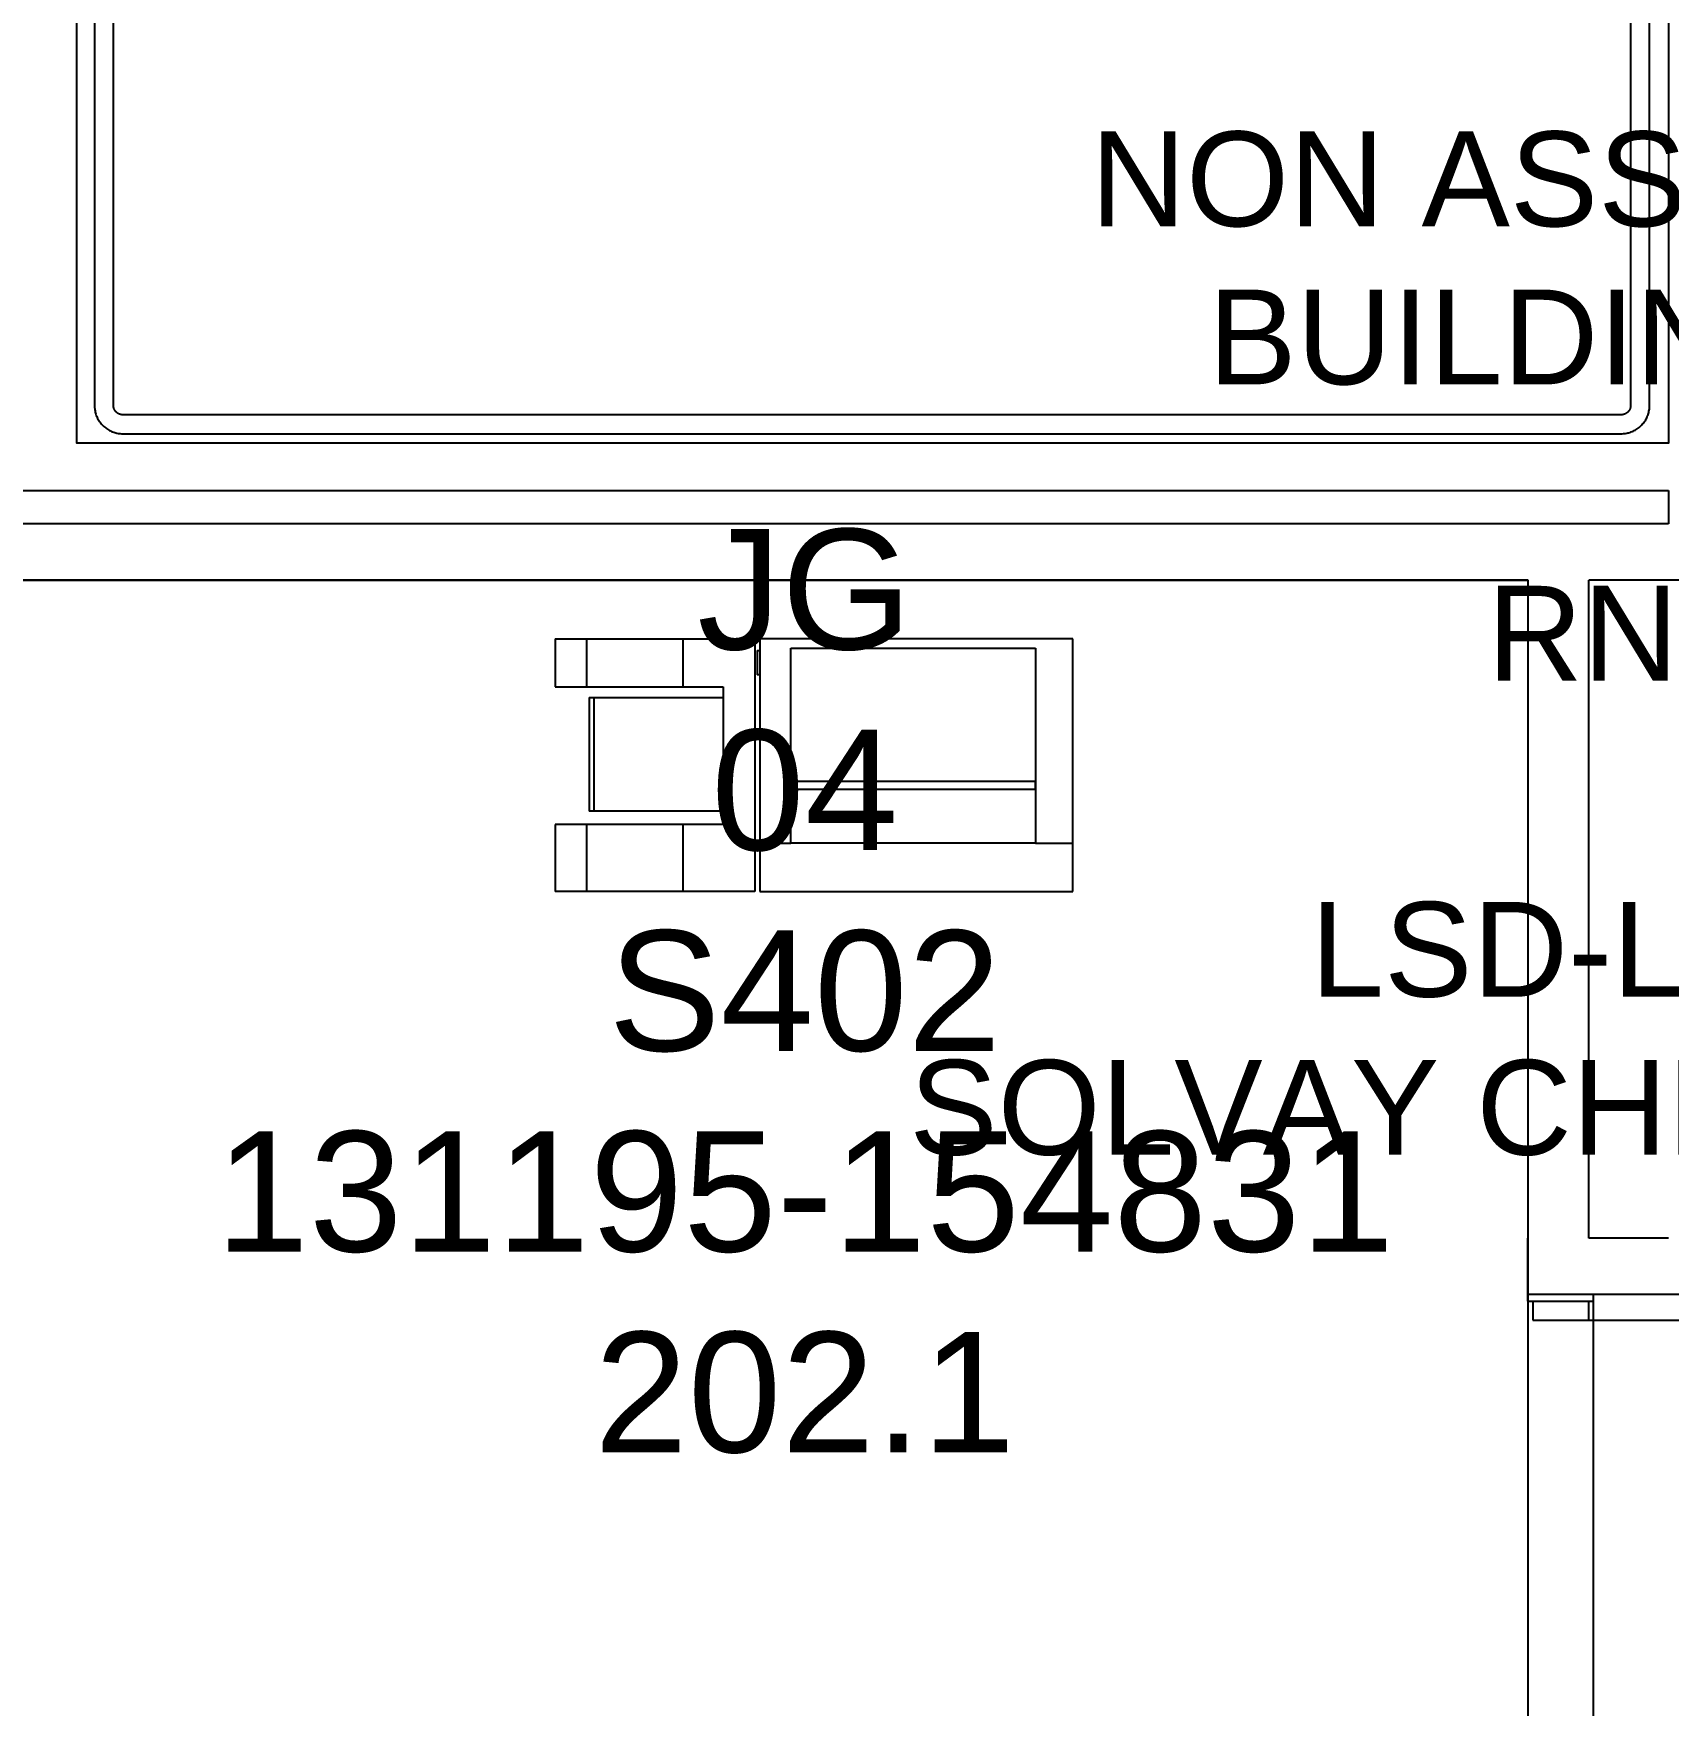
# Model space of a CAD drawing. Extents: x 14785 to 50894, y -3296 to 56414.
# Drawn here: x 35913 to 39362, y 43601 to 47128 of the extents above; entities that cross this region are included whole.
import ezdxf

# ---------------------------------------------------------------- set-up
doc = ezdxf.new("R2010")
doc.units = 0
doc.header["$MEASUREMENT"] = 0
for name, color, linetype in [('A-Door', 252, 'CONTINUOUS'), ('A-Furniture', 252, 'CONTINUOUS'), ('A-Stairs', 7, 'CONTINUOUS'), ('A-Wall__Brick', 7, 'CONTINUOUS'), ('RM$', 7, 'CONTINUOUS'), ('RM$TXT', 4, 'CONTINUOUS'), ('SU$', 12, 'CONTINUOUS'), ('SU$TXT', 12, 'CONTINUOUS')]:
    doc.layers.add(name, color=color, linetype=linetype)
doc.styles.add('Arial', font='arial.ttf')

msp = doc.modelspace()

# ---------------------------------------------------------------- linework, layer by layer
at = {"layer": 'A-Door'}
for p, q in [((39075.6, 44454), (39075.6, 44414)), ((39193.6, 44414), (39193.6, 44454)), ((39075.6, 44414), (39193.6, 44414)), ((39193.6, 44414), (40113.6, 44414))]:
    msp.add_line(p, q, dxfattribs=at)
msp.add_arc((39193.6, 44414), 920, 270, 0, dxfattribs=at)
at = {"layer": 'A-Furniture'}
for p, q in [((37013.6, 45851.6), (37079.6, 45851.6)), ((37013.6, 45851.6), (37013.6, 45750)), ((37079.6, 45851.6), (37282.8, 45851.6)), ((37079.6, 45851.6), (37079.6, 45750)), ((37282.8, 45851.6), (37435.2, 45851.6)), ((37282.8, 45851.6), (37282.8, 45750)), ((37435.2, 45851.6), (37435.2, 45318.2)), ((37440.1, 45826.7), (37440.1, 45775.4)), ((37440.1, 45826.7), (37444.9, 45826.7)), ((38105.8, 45851.6), (37445.4, 45851.6)), ((37445.4, 45851.6), (37445.4, 45420.3)), ((37510.5, 45420.3), (37510.5, 45831.4)), ((37510.5, 45831.4), (38027.1, 45831.4)), ((38027.1, 45831.4), (38027.1, 45420.3)), ((38105.8, 45420.3), (38105.8, 45851.6)), ((37013.6, 45750), (37079.6, 45750)), ((37079.6, 45750), (37282.8, 45750)), ((37282.8, 45750), (37368.1, 45750)), ((37368.1, 45750), (37368.1, 45459.4)), ((37444.9, 45775.4), (37440.1, 45775.4)), ((37085.4, 45727.9), (37096.1, 45727.9)), ((37085.4, 45727.9), (37085.4, 45488.1)), ((37096.1, 45727.9), (37368.1, 45727.9)), ((37096.1, 45488.1), (37096.1, 45727.9)), ((38027.1, 45550.2), (37510.5, 45550.2)), ((37510.5, 45550.2), (37510.5, 45534.1)), ((38027.1, 45534.1), (38027.1, 45550.2)), ((37510.5, 45534.1), (38027.1, 45534.1)), ((37096.1, 45488.1), (37085.4, 45488.1)), ((37368.1, 45488.1), (37096.1, 45488.1)), ((37079.6, 45459.4), (37013.6, 45459.4)), ((37013.6, 45459.4), (37013.6, 45318.2)), ((37282.8, 45459.4), (37079.6, 45459.4)), ((37079.6, 45459.4), (37079.6, 45318.2)), ((37368.1, 45459.4), (37282.8, 45459.4)), ((37282.8, 45459.4), (37282.8, 45318.2)), ((37445.4, 45420.3), (37510.5, 45420.3)), ((37445.4, 45420.3), (37445.4, 45318.2)), ((38027.1, 45420.3), (37510.5, 45420.3)), ((38027.1, 45420.3), (38105.8, 45420.3)), ((38105.8, 45318.2), (38105.8, 45420.3)), ((37079.6, 45318.2), (37013.6, 45318.2)), ((37282.8, 45318.2), (37079.6, 45318.2)), ((37435.2, 45318.2), (37282.8, 45318.2)), ((37445.4, 45318.2), (38105.8, 45318.2))]:
    msp.add_line(p, q, dxfattribs=at)
at = {"layer": 'A-Stairs'}
for p, q in [((36042.1, 47763.9), (36042.1, 46343.9)), ((36082.1, 46343.9), (36082.1, 47763.9)), ((39282.1, 47763.9), (39282.1, 46343.9)), ((39322.1, 46343.9), (39322.1, 47763.9)), ((36042.1, 46343.9), (36042.1, 46341.5)), ((36042.1, 46341.5), (36042.3, 46339.1)), ((36042.3, 46339.1), (36042.5, 46336.7)), ((36042.5, 46336.7), (36042.8, 46334.3)), ((36042.8, 46334.3), (36043.3, 46332)), ((36043.3, 46332), (36043.8, 46329.6)), ((36043.8, 46329.6), (36044.4, 46327.3)), ((36044.4, 46327.3), (36045.1, 46325)), ((36045.1, 46325), (36045.9, 46322.7)), ((36045.9, 46322.7), (36046.8, 46320.5)), ((36046.8, 46320.5), (36047.8, 46318.3)), ((36047.8, 46318.3), (36048.8, 46316.2)), ((36048.8, 46316.2), (36050, 46314.1)), ((36050, 46314.1), (36051.2, 46312)), ((36082.1, 46343.7), (36082.1, 46343.9)), ((36082.1, 46342.9), (36082.1, 46343.7)), ((36082.1, 46342.1), (36082.1, 46342.9)), ((36082.2, 46341.3), (36082.1, 46342.1)), ((36082.4, 46340.5), (36082.2, 46341.3)), ((36082.5, 46339.7), (36082.4, 46340.5)), ((36082.7, 46338.9), (36082.5, 46339.7)), ((36082.9, 46338.1), (36082.7, 46338.9)), ((36083.2, 46337.4), (36082.9, 46338.1)), ((36083.4, 46336.6), (36083.2, 46337.4)), ((36083.7, 46335.9), (36083.4, 46336.6)), ((36084.1, 46335.2), (36083.7, 46335.9)), ((36084.4, 46334.5), (36084.1, 46335.2)), ((36084.8, 46333.8), (36084.4, 46334.5)), ((36085.2, 46333.1), (36084.8, 46333.8)), ((36085.7, 46332.4), (36085.2, 46333.1)), ((36086.2, 46331.8), (36085.7, 46332.4)), ((36086.7, 46331.1), (36086.2, 46331.8)), ((36087.2, 46330.5), (36086.7, 46331.1)), ((36087.7, 46329.9), (36087.2, 46330.5)), ((36088.3, 46329.4), (36087.7, 46329.9)), ((36088.9, 46328.8), (36088.3, 46329.4)), ((36089.5, 46328.3), (36088.9, 46328.8)), ((36090.1, 46327.8), (36089.5, 46328.3)), ((36090.8, 46327.4), (36090.1, 46327.8)), ((36091.4, 46326.9), (36090.8, 46327.4)), ((36092.1, 46326.5), (36091.4, 46326.9)), ((36092.8, 46326.1), (36092.1, 46326.5)), ((36093.5, 46325.8), (36092.8, 46326.1)), ((36094.3, 46325.5), (36093.5, 46325.8)), ((36095, 46325.2), (36094.3, 46325.5)), ((36095.8, 46324.9), (36095, 46325.2)), ((36096.5, 46324.7), (36095.8, 46324.9)), ((36097.3, 46324.5), (36096.5, 46324.7)), ((36098.1, 46324.3), (36097.3, 46324.5)), ((36098.9, 46324.1), (36098.1, 46324.3)), ((36099.7, 46324), (36098.9, 46324.1)), ((36100.5, 46323.9), (36099.7, 46324)), ((36101.3, 46323.9), (36100.5, 46323.9)), ((36102.1, 46323.9), (36101.3, 46323.9)), ((39262.1, 46323.9), (36102.1, 46323.9)), ((39262.3, 46323.9), (39262.1, 46323.9)), ((39263.1, 46323.9), (39262.3, 46323.9)), ((39263.9, 46324), (39263.1, 46323.9)), ((39264.7, 46324.1), (39263.9, 46324)), ((39265.5, 46324.2), (39264.7, 46324.1)), ((39266.3, 46324.3), (39265.5, 46324.2)), ((39267, 46324.5), (39266.3, 46324.3)), ((39267.8, 46324.7), (39267, 46324.5)), ((39268.6, 46325), (39267.8, 46324.7)), ((39269.3, 46325.2), (39268.6, 46325)), ((39270.1, 46325.5), (39269.3, 46325.2)), ((39270.8, 46325.9), (39270.1, 46325.5)), ((39271.5, 46326.2), (39270.8, 46325.9)), ((39272.2, 46326.6), (39271.5, 46326.2)), ((39272.9, 46327.1), (39272.2, 46326.6)), ((39273.5, 46327.5), (39272.9, 46327.1)), ((39274.2, 46328), (39273.5, 46327.5)), ((39274.8, 46328.5), (39274.2, 46328)), ((39275.4, 46329), (39274.8, 46328.5)), ((39276, 46329.5), (39275.4, 46329)), ((39276.6, 46330.1), (39276, 46329.5)), ((39277.1, 46330.7), (39276.6, 46330.1)), ((39277.6, 46331.3), (39277.1, 46330.7)), ((39278.1, 46331.9), (39277.6, 46331.3)), ((39278.6, 46332.6), (39278.1, 46331.9)), ((39279, 46333.3), (39278.6, 46332.6)), ((39279.4, 46333.9), (39279, 46333.3)), ((39279.8, 46334.6), (39279.4, 46333.9)), ((39280.2, 46335.4), (39279.8, 46334.6)), ((39280.5, 46336.1), (39280.2, 46335.4)), ((39280.8, 46336.8), (39280.5, 46336.1)), ((39281.1, 46337.6), (39280.8, 46336.8)), ((39281.3, 46338.4), (39281.1, 46337.6)), ((39281.5, 46339.1), (39281.3, 46338.4)), ((39281.7, 46339.9), (39281.5, 46339.1)), ((39281.8, 46340.7), (39281.7, 46339.9)), ((39281.9, 46341.5), (39281.8, 46340.7)), ((39282, 46342.3), (39281.9, 46341.5)), ((39282.1, 46343.1), (39282, 46342.3)), ((39282.1, 46343.9), (39282.1, 46343.1)), ((39312.6, 46311.5), (39313.8, 46313.5)), ((39313.8, 46313.5), (39315, 46315.6)), ((39315, 46315.6), (39316.1, 46317.7)), ((39316.1, 46317.7), (39317.1, 46319.9)), ((39317.1, 46319.9), (39318, 46322.1)), ((39318, 46322.1), (39318.8, 46324.4)), ((39318.8, 46324.4), (39319.5, 46326.7)), ((39319.5, 46326.7), (39320.2, 46329)), ((39320.2, 46329), (39320.7, 46331.3)), ((39320.7, 46331.3), (39321.2, 46333.7)), ((39321.2, 46333.7), (39321.6, 46336.1)), ((39321.6, 46336.1), (39321.8, 46338.4)), ((39321.8, 46338.4), (39322, 46340.8)), ((39322, 46340.8), (39322.1, 46343.2)), ((39322.1, 46343.2), (39322.1, 46343.9)), ((36051.2, 46312), (36052.5, 46310)), ((36052.5, 46310), (36053.9, 46308.1)), ((36053.9, 46308.1), (36055.4, 46306.2)), ((36055.4, 46306.2), (36057, 46304.3)), ((36057, 46304.3), (36058.6, 46302.5)), ((36058.6, 46302.5), (36060.3, 46300.8)), ((36060.3, 46300.8), (36062, 46299.2)), ((36062, 46299.2), (36063.8, 46297.6)), ((36063.8, 46297.6), (36065.7, 46296.1)), ((36065.7, 46296.1), (36067.7, 46294.7)), ((36067.7, 46294.7), (36069.6, 46293.4)), ((36069.6, 46293.4), (36071.7, 46292.1)), ((36071.7, 46292.1), (36073.8, 46291)), ((36073.8, 46291), (36075.9, 46289.9)), ((36075.9, 46289.9), (36078.1, 46288.9)), ((36078.1, 46288.9), (36080.3, 46288)), ((36080.3, 46288), (36082.6, 46287.1)), ((36082.6, 46287.1), (36084.9, 46286.4)), ((36084.9, 46286.4), (36087.2, 46285.8)), ((36087.2, 46285.8), (36089.5, 46285.2)), ((36089.5, 46285.2), (36091.9, 46284.8)), ((36091.9, 46284.8), (36094.2, 46284.4)), ((36094.2, 46284.4), (36096.6, 46284.1)), ((36096.6, 46284.1), (36099, 46284)), ((36099, 46284), (36101.4, 46283.9)), ((36101.4, 46283.9), (36102.1, 46283.9)), ((36102.1, 46283.9), (39262.1, 46283.9)), ((39262.1, 46283.9), (39264.5, 46283.9)), ((39264.5, 46283.9), (39266.9, 46284.1)), ((39266.9, 46284.1), (39269.2, 46284.3)), ((39269.2, 46284.3), (39271.6, 46284.6)), ((39271.6, 46284.6), (39274, 46285.1)), ((39274, 46285.1), (39276.3, 46285.6)), ((39276.3, 46285.6), (39278.6, 46286.2)), ((39278.6, 46286.2), (39280.9, 46286.9)), ((39280.9, 46286.9), (39283.2, 46287.7)), ((39283.2, 46287.7), (39285.4, 46288.6)), ((39285.4, 46288.6), (39287.6, 46289.6)), ((39287.6, 46289.6), (39289.8, 46290.7)), ((39289.8, 46290.7), (39291.9, 46291.8)), ((39291.9, 46291.8), (39293.9, 46293)), ((39293.9, 46293), (39295.9, 46294.4)), ((39295.9, 46294.4), (39297.9, 46295.8)), ((39297.9, 46295.8), (39299.8, 46297.2)), ((39299.8, 46297.2), (39301.6, 46298.8)), ((39301.6, 46298.8), (39303.4, 46300.4)), ((39303.4, 46300.4), (39305.1, 46302.1)), ((39305.1, 46302.1), (39306.7, 46303.8)), ((39306.7, 46303.8), (39308.3, 46305.7)), ((39308.3, 46305.7), (39309.8, 46307.5)), ((39309.8, 46307.5), (39311.2, 46309.5)), ((39311.2, 46309.5), (39312.6, 46311.5))]:
    msp.add_line(p, q, dxfattribs=at)
at = {"layer": 'A-Wall__Brick'}
for p, q in [((36004.6, 46263.9), (36004.6, 51357.4)), ((39362.1, 50563.9), (39362.1, 46263.9)), ((39362.1, 46263.9), (36004.6, 46263.9)), ((33390.1, 46163.9), (39362.1, 46163.9)), ((39362.1, 46163.9), (39362.1, 46093.9)), ((39362.1, 46093.9), (33390.1, 46093.9)), ((39065.6, 45974.9), (33390.1, 45974.9)), ((39065.6, 45974.9), (39065.6, 44586.9)), ((39193.6, 44586.9), (39193.6, 45974.9)), ((39462.1, 45974.9), (39193.6, 45974.9)), ((39065.6, 44454), (39065.6, 44586.9)), ((39362.1, 44586.9), (39193.6, 44586.9)), ((39065.6, 44454), (39203.6, 44454)), ((39203.6, 44468.9), (39762.1, 44468.9)), ((39203.6, 44454), (39203.6, 44468.9))]:
    msp.add_line(p, q, dxfattribs=at)
at = {"layer": 'RM$'}
msp.add_lwpolyline([(36004.6, 51357.4), (39362.1, 51357.4), (39362.1, 46263.9), (36004.6, 46263.9)], close=True, dxfattribs=at)
at = {"layer": 'RM$', "flags": 128}
msp.add_lwpolyline([(39203.6, 42746.7), (39203.6, 44468.9), (39762.1, 44468.9), (39762.1, 45151.6), (40217.1, 45151.6), (40217.1, 47291.4), (40708.9, 47291.4), (40709.1, 48495.9), (40259.1, 48495.9), (40259.1, 51363.9), (47461.6, 51363.9)], dxfattribs=at)
msp.add_lwpolyline([(33390.1, 45974.9), (39065.6, 45974.9), (39065.6, 42888.9), (38290.6, 42888.9), (38290.6, 42878.9), (27129.1, 42878.9), (27129.1, 44404.9), (33390.1, 44404.9)], close=True, dxfattribs=at)
at = {"layer": 'SU$', "flags": 128}
msp.add_lwpolyline([(32609.1, 44404.9), (33390.1, 44404.9), (33390.1, 45974.9), (39065.6, 45974.9), (39065.6, 44468.9), (39762.1, 44468.9), (39762.1, 45151.6), (40217.1, 45151.6), (40217.1, 45247.6), (40111.1, 45247.6), (39762.1, 45247.6), (39762.1, 45283.9), (39462.1, 45283.9), (39462.1, 47119.9), (40111.1, 47119.9), (40217.1, 47119.9), (40217.1, 48405.9)], dxfattribs=at)

# ---------------------------------------------------------------- texts
at = {"layer": 'RM$TXT', "attachment_point": 8, "style": 'Arial'}
for s, insert, char_height in [('461C^M^JSERV/BUILD^M^JSERVBUI/RI^M^J.79^M^JNON ASSIGNABLE AREA^M^JBUILDING SERVICES^M^J', (39796.1, 46385.3), 200), ('461D^M^JRENT^M^JRNT/STORE^M^J1.20^M^JLSD-LTU LNDLRD^M^JSOLVAY CHEMICALS PTY LTD^M^J', (39786.6, 44760.1), 200), ('402^M^JRENT^M^JRNT/GENERL^M^J27.12^M^JLSD-LTU LNDLRD^M^JSOLVAY CHEMICALS PTY LTD^M^J', (33097.3, 43003.2), 304.8)]:
    msp.add_mtext(s, dxfattribs=dict(at, insert=insert, char_height=char_height))
at = {"layer": 'SU$TXT', "insert": (37540.2, 44131.7), "char_height": 254, "attachment_point": 8, "style": 'Arial'}
msp.add_mtext('JG^M^J04^M^JS402^M^J131195-154831^M^J202.1^M^J', dxfattribs=at)

doc.saveas('drawing.dxf')
